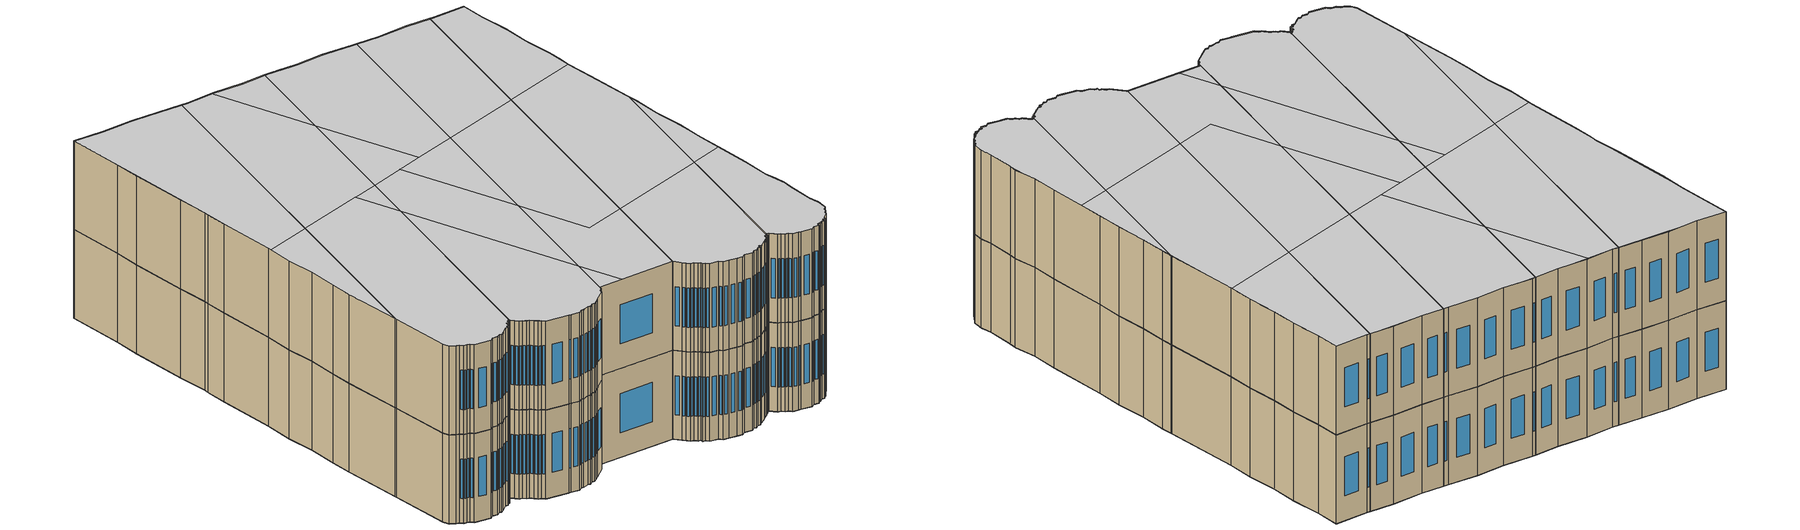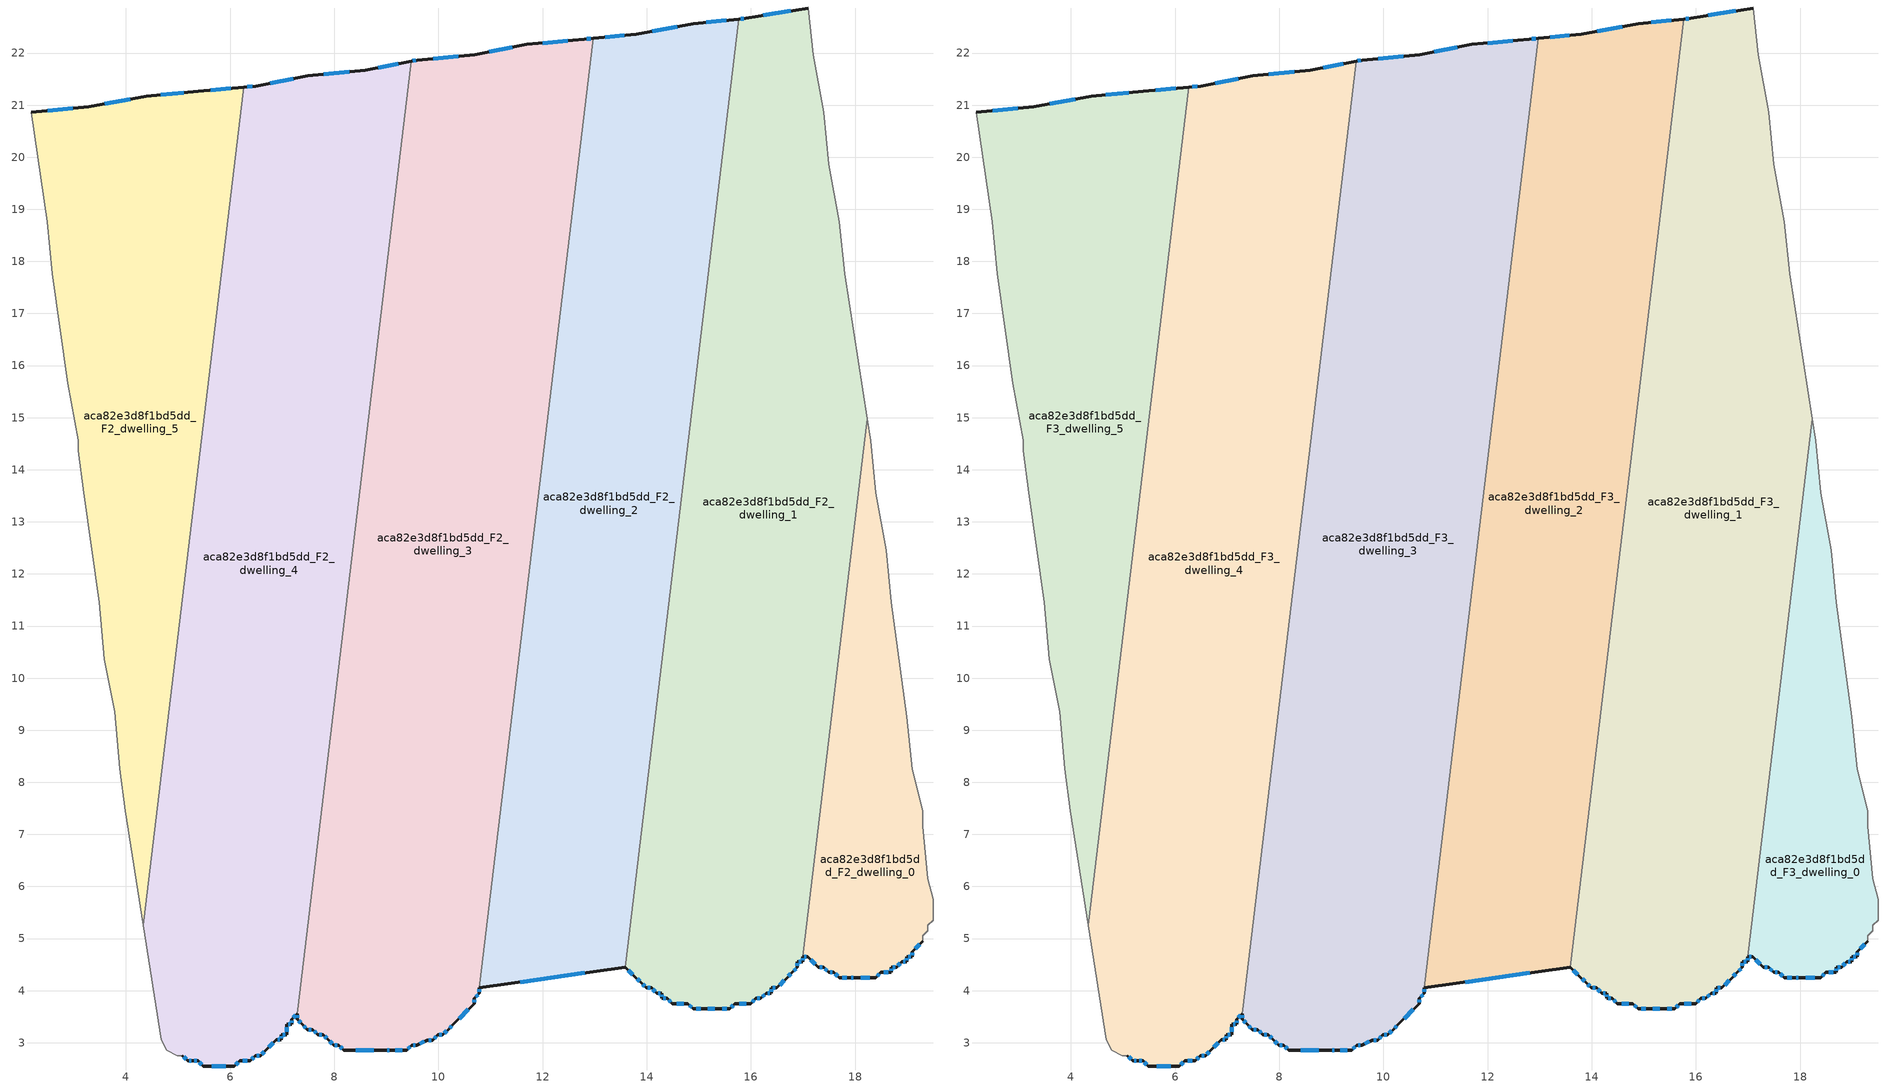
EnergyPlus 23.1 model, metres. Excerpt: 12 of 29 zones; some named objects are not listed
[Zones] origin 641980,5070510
aca82e3d8f1bd5dd_F2_dwelling_0
 floor to aca82e3d8f1bd5dd_F1_dwelling_0 (EU_floor_Construction): 19.09,4.65 19.09,4.75 19.29,4.95 19.29,5.05 19.4,5.15 19.4,5.25 19.49,5.35 19.49,5.75 19.4,6.15 19.3,7.15 19.3,7.45 19.09,8.25 18.99,9.25 18.7,11.46 18.6,12.46 18.4,13.56 18.3,14.56 18.23,14.98 16.99,4.65 17.09,4.65 17.29,4.45 17.39,4.45 17.49,4.35 17.59,4.35 17.69,4.25 17.89,4.25 17.99,4.25 18.39,4.25 18.49,4.35 18.69,4.35 18.69,4.45 18.79,4.45 18.89,4.55 18.99,4.55 18.99,4.65 z6
 wall outside (EU_wall_Construction): 19.29,4.95 19.09,4.75 19.09,4.65 18.99,4.65 18.99,4.55 18.89,4.55 18.79,4.45 18.69,4.45 18.69,4.35 18.49,4.35 18.39,4.25 17.99,4.25 17.89,4.25 17.69,4.25 17.59,4.35 17.49,4.35 17.39,4.45 17.29,4.45 17.09,4.65 16.99,4.65 z6:9
 wall adiabatic (EU_wall_Construction): 18.23,14.98 18.3,14.56 18.4,13.56 18.6,12.46 18.7,11.46 18.99,9.25 19.09,8.25 19.3,7.45 19.3,7.15 19.4,6.15 19.49,5.75 19.49,5.35 19.4,5.25 19.4,5.15 19.29,5.05 19.29,4.95 z6:9
 wall to aca82e3d8f1bd5dd_F2_dwelling_1 (EU_wall_Construction): 16.99,4.65 18.23,14.98 z6:9
 window (EU_Window_Construction): 19.24,4.89 19.15,4.81 / 19.09,4.72 19.09,4.68 / 19.07,4.65 19.02,4.65 / 18.99,4.62 18.99,4.58 / 18.97,4.55 18.92,4.55 / 18.87,4.52 18.82,4.48 / 18.77,4.45 18.72,4.45 / 18.69,4.42 18.69,4.38 / 18.64,4.35 18.55,4.35 / 18.47,4.32 18.42,4.28 / 18.28,4.25 18.11,4.25 / 17.96,4.25 17.92,4.25 / 17.84,4.25 17.75,4.25 / 17.66,4.28 17.62,4.32 / 17.56,4.35 17.52,4.35 / 17.46,4.38 17.42,4.42 / 17.36,4.45 17.32,4.45 / 17.24,4.51 17.15,4.59 / 17.06,4.65 17.02,4.65 z6.84:8.16
aca82e3d8f1bd5dd_F2_dwelling_1
 floor to aca82e3d8f1bd5dd_F1_dwelling_1 (EU_floor_Construction): 16.99,4.55 16.99,4.65 18.23,14.98 17.8,17.76 17.7,18.76 17.5,19.86 17.4,20.86 17.2,21.96 17.1,22.87 15.9,22.67 15.77,22.65 13.59,4.45 13.79,4.25 13.89,4.15 13.99,4.05 14.09,4.05 14.19,3.95 14.29,3.95 14.29,3.85 14.39,3.85 14.49,3.75 14.79,3.75 14.89,3.65 15.09,3.65 15.39,3.65 15.59,3.65 15.69,3.75 15.99,3.75 16.09,3.85 16.19,3.85 16.29,3.95 16.39,3.95 16.39,4.05 16.49,4.05 16.69,4.25 16.79,4.35 16.89,4.45 16.89,4.55 z6
 wall outside (EU_wall_Construction): 16.99,4.65 16.99,4.55 16.89,4.55 16.89,4.45 16.79,4.35 16.69,4.25 16.49,4.05 16.39,4.05 16.39,3.95 16.29,3.95 16.19,3.85 16.09,3.85 15.99,3.75 15.69,3.75 15.59,3.65 15.39,3.65 15.09,3.65 14.89,3.65 14.79,3.75 14.49,3.75 14.39,3.85 14.29,3.85 14.29,3.95 14.19,3.95 14.09,4.05 13.99,4.05 13.89,4.15 13.79,4.25 13.59,4.45 / 15.77,22.65 15.9,22.67 17.1,22.87 z6:9
 wall adiabatic (EU_wall_Construction): 17.1,22.87 17.2,21.96 17.4,20.86 17.5,19.86 17.7,18.76 17.8,17.76 18.23,14.98 z6:9
 wall to aca82e3d8f1bd5dd_F2_dwelling_2 (EU_wall_Construction): 13.59,4.45 15.77,22.65 z6:9
 window (EU_Window_Construction): 16.99,4.62 16.99,4.58 / 16.96,4.55 16.92,4.55 / 16.89,4.52 16.89,4.48 / 16.86,4.42 16.82,4.38 / 16.76,4.32 16.72,4.28 / 16.64,4.2 16.55,4.11 / 16.46,4.05 16.42,4.05 / 16.39,4.02 16.39,3.98 / 16.36,3.95 16.32,3.95 / 16.26,3.92 16.22,3.88 / 16.16,3.85 16.12,3.85 / 16.06,3.82 16.02,3.78 / 15.91,3.75 15.78,3.75 / 15.66,3.72 15.62,3.68 / 15.53,3.65 15.45,3.65 / 15.31,3.65 15.18,3.65 / 15.03,3.65 14.95,3.65 / 14.86,3.68 14.82,3.72 / 14.71,3.75 14.57,3.75 / 14.46,3.78 14.42,3.82 / 14.36,3.85 14.32,3.85 / 14.29,3.88 14.29,3.92 / 14.26,3.95 14.22,3.95 / 14.16,3.98 14.12,4.02 / 14.06,4.05 14.02,4.05 / 13.96,4.08 13.92,4.12 / 13.86,4.18 13.82,4.22 / 13.73,4.31 13.65,4.4 / 15.81,22.66 15.86,22.66 / 16.23,22.72 16.76,22.81 z6.84:8.16
aca82e3d8f1bd5dd_F2_dwelling_2
 floor to aca82e3d8f1bd5dd_F1_dwelling_2 (EU_floor_Construction): 13.59,4.45 15.77,22.65 14.9,22.57 13.8,22.36 12.97,22.28 10.79,4.05 z6
 wall outside (EU_wall_Construction): 13.59,4.45 10.79,4.05 / 12.97,22.28 13.8,22.36 14.9,22.57 15.77,22.65 z6:9
 wall to aca82e3d8f1bd5dd_F2_dwelling_3 (EU_wall_Construction): 10.79,4.05 12.97,22.28 z6:9
 window (EU_Window_Construction): 12.8,4.34 11.57,4.16 / 13.2,22.31 13.56,22.34 / 14.1,22.42 14.59,22.51 / 15.14,22.59 15.53,22.63 z6.84:8.16
aca82e3d8f1bd5dd_F2_dwelling_3
 floor to aca82e3d8f1bd5dd_F1_dwelling_3 (EU_floor_Construction): 10.79,3.95 10.79,4.05 12.97,22.28 12.8,22.26 11.69,22.17 10.69,21.97 9.59,21.87 9.48,21.84 7.29,3.55 7.29,3.45 7.39,3.35 7.48,3.25 7.59,3.25 7.69,3.15 7.79,3.15 7.89,3.05 7.99,2.95 8.09,2.95 8.19,2.85 8.99,2.85 9.09,2.85 9.39,2.85 9.49,2.95 9.59,2.95 9.79,3.05 9.89,3.05 9.99,3.15 10.09,3.15 10.19,3.25 10.29,3.35 10.69,3.75 10.69,3.85 z6
 wall outside (EU_wall_Construction): 10.79,4.05 10.79,3.95 10.69,3.85 10.69,3.75 10.29,3.35 10.19,3.25 10.09,3.15 9.99,3.15 9.89,3.05 9.79,3.05 9.59,2.95 9.49,2.95 9.39,2.85 9.09,2.85 8.99,2.85 8.19,2.85 8.09,2.95 7.99,2.95 7.89,3.05 7.79,3.15 7.69,3.15 7.59,3.25 7.48,3.25 7.39,3.35 7.29,3.45 7.29,3.55 / 9.48,21.84 9.59,21.87 10.69,21.97 11.69,22.17 12.8,22.26 12.97,22.28 z6:9
 wall to aca82e3d8f1bd5dd_F2_dwelling_4 (EU_wall_Construction): 7.29,3.55 9.48,21.84 z6:9
 window (EU_Window_Construction): 12.84,22.27 12.92,22.28 / 10.79,4.02 10.79,3.98 / 10.76,3.92 10.72,3.88 / 10.69,3.82 10.69,3.78 / 10.58,3.64 10.4,3.46 / 10.26,3.32 10.22,3.28 / 10.16,3.22 10.12,3.18 / 10.06,3.15 10.02,3.15 / 9.96,3.12 9.92,3.08 / 9.86,3.05 9.82,3.05 / 9.73,3.02 9.64,2.98 / 9.56,2.95 9.52,2.95 / 9.46,2.92 9.42,2.88 / 9.3,2.85 9.17,2.85 / 9.06,2.85 9.02,2.85 / 8.76,2.85 8.41,2.85 / 8.16,2.88 8.11,2.92 / 8.06,2.95 8.01,2.95 / 7.96,2.98 7.91,3.02 / 7.86,3.08 7.81,3.12 / 7.76,3.15 7.71,3.15 / 7.66,3.18 7.61,3.22 / 7.56,3.25 7.51,3.25 / 7.46,3.28 7.41,3.32 / 7.36,3.38 7.31,3.42 / 7.29,3.48 7.29,3.52 / 9.51,21.85 9.56,21.86 / 9.9,21.89 10.38,21.94 / 10.97,22.02 11.41,22.11 / 12,22.19 12.49,22.24 z6.84:8.16
aca82e3d8f1bd5dd_F2_dwelling_4
 floor to aca82e3d8f1bd5dd_F1_dwelling_4 (EU_floor_Construction): 7.29,3.55 9.48,21.84 8.59,21.67 7.49,21.57 6.49,21.37 6.26,21.34 4.33,5.26 4.68,3.05 4.78,2.85 4.98,2.75 5.08,2.75 5.18,2.65 5.28,2.65 5.38,2.65 5.48,2.55 6.08,2.55 6.19,2.65 6.38,2.65 6.48,2.75 6.58,2.75 6.69,2.85 6.89,3.05 6.98,3.05 6.98,3.15 7.09,3.15 7.09,3.35 7.19,3.35 7.19,3.45 z6
 wall outside (EU_wall_Construction): 7.29,3.55 7.19,3.45 7.19,3.35 7.09,3.35 7.09,3.15 6.98,3.15 6.98,3.05 6.89,3.05 6.69,2.85 6.58,2.75 6.48,2.75 6.38,2.65 6.19,2.65 6.08,2.55 5.48,2.55 5.38,2.65 5.28,2.65 5.18,2.65 5.08,2.75 / 6.26,21.34 6.49,21.37 7.49,21.57 8.59,21.67 9.48,21.84 z6:9
 wall adiabatic (EU_wall_Construction): 5.08,2.75 4.98,2.75 4.78,2.85 4.68,3.05 4.33,5.26 z6:9
 wall to aca82e3d8f1bd5dd_F2_dwelling_5 (EU_wall_Construction): 4.33,5.26 6.26,21.34 z6:9
 window (EU_Window_Construction): 8.84,21.72 9.23,21.79 / 7.26,3.52 7.21,3.48 / 7.19,3.42 7.19,3.38 / 7.16,3.35 7.11,3.35 / 7.09,3.3 7.09,3.21 / 7.06,3.15 7.01,3.15 / 6.98,3.12 6.98,3.08 / 6.96,3.05 6.91,3.05 / 6.83,3 6.74,2.91 / 6.66,2.83 6.61,2.78 / 6.56,2.75 6.51,2.75 / 6.46,2.73 6.41,2.68 / 6.33,2.65 6.24,2.65 / 6.16,2.62 6.11,2.58 / 5.92,2.55 5.65,2.55 / 5.46,2.58 5.41,2.62 / 5.36,2.65 5.31,2.65 / 5.26,2.65 5.21,2.65 / 5.16,2.68 5.11,2.73 / 6.33,21.35 6.43,21.36 / 6.77,21.42 7.21,21.51 / 7.8,21.59 8.28,21.64 z6.84:8.16
aca82e3d8f1bd5dd_F2_dwelling_5
 floor to aca82e3d8f1bd5dd_F1_dwelling_5 (EU_floor_Construction): 4.33,5.26 6.26,21.34 5.39,21.27 4.39,21.17 3.29,20.97 2.19,20.87 2.49,18.77 2.59,17.76 2.89,15.66 3.09,14.56 3.09,14.36 3.19,13.56 3.48,11.46 3.58,10.36 3.79,9.36 3.89,8.26 3.98,7.46 z6
 wall outside (EU_wall_Construction): 2.19,20.87 3.29,20.97 4.39,21.17 5.39,21.27 6.26,21.34 z6:9
 wall adiabatic (EU_wall_Construction): 4.33,5.26 3.98,7.46 3.89,8.26 3.79,9.36 3.58,10.36 3.48,11.46 3.19,13.56 3.09,14.36 3.09,14.56 2.89,15.66 2.59,17.76 2.49,18.77 2.19,20.87 z6:9
 window (EU_Window_Construction): 2.5,20.9 2.98,20.94 / 3.6,21.02 4.08,21.11 / 4.67,21.19 5.11,21.24 / 5.63,21.29 6.02,21.32 z6.84:8.16
aca82e3d8f1bd5dd_F3_dwelling_0
 floor to aca82e3d8f1bd5dd_F2_dwelling_0 (EU_floor_Construction): 19.09,4.65 19.09,4.75 19.29,4.95 19.29,5.05 19.4,5.15 19.4,5.25 19.49,5.35 19.49,5.75 19.4,6.15 19.3,7.15 19.3,7.45 19.09,8.25 18.99,9.25 18.7,11.46 18.6,12.46 18.4,13.56 18.3,14.56 18.23,14.98 16.99,4.65 17.09,4.65 17.29,4.45 17.39,4.45 17.49,4.35 17.59,4.35 17.69,4.25 17.89,4.25 17.99,4.25 18.39,4.25 18.49,4.35 18.69,4.35 18.69,4.45 18.79,4.45 18.89,4.55 18.99,4.55 18.99,4.65 z9
 wall outside (EU_wall_Construction): 19.29,4.95 19.09,4.75 19.09,4.65 18.99,4.65 18.99,4.55 18.89,4.55 18.79,4.45 18.69,4.45 18.69,4.35 18.49,4.35 18.39,4.25 17.99,4.25 17.89,4.25 17.69,4.25 17.59,4.35 17.49,4.35 17.39,4.45 17.29,4.45 17.09,4.65 16.99,4.65 z9:12
 wall adiabatic (EU_wall_Construction): 18.23,14.98 18.3,14.56 18.4,13.56 18.6,12.46 18.7,11.46 18.99,9.25 19.09,8.25 19.3,7.45 19.3,7.15 19.4,6.15 19.49,5.75 19.49,5.35 19.4,5.25 19.4,5.15 19.29,5.05 19.29,4.95 z9:12
 wall to aca82e3d8f1bd5dd_F3_dwelling_1 (EU_wall_Construction): 16.99,4.65 18.23,14.98 z9:12
 window (EU_Window_Construction): 19.24,4.89 19.15,4.81 / 19.09,4.72 19.09,4.68 / 19.07,4.65 19.02,4.65 / 18.99,4.62 18.99,4.58 / 18.97,4.55 18.92,4.55 / 18.87,4.52 18.82,4.48 / 18.77,4.45 18.72,4.45 / 18.69,4.42 18.69,4.38 / 18.64,4.35 18.55,4.35 / 18.47,4.32 18.42,4.28 / 18.28,4.25 18.11,4.25 / 17.96,4.25 17.92,4.25 / 17.84,4.25 17.75,4.25 / 17.66,4.28 17.62,4.32 / 17.56,4.35 17.52,4.35 / 17.46,4.38 17.42,4.42 / 17.36,4.45 17.32,4.45 / 17.24,4.51 17.15,4.59 / 17.06,4.65 17.02,4.65 z9.84:11.16
 ceiling to aca82e3d8f1bd5dd_F4_dwelling_3 (EU_floor_Construction): 18.82,10.57 18.99,9.25 19.09,8.25 19.21,7.8 19.3,7.18 19.3,7.15 19.4,6.15 19.49,5.75 19.49,5.35 19.4,5.25 19.4,5.18 19.36,5.12 19.29,5.05 19.29,5 19.23,4.89 19.09,4.75 19.09,4.65 18.99,4.65 18.99,4.6 18.69,4.45 18.69,4.35 18.49,4.35 18.39,4.25 17.99,4.25 17.89,4.25 17.69,4.25 17.59,4.35 17.52,4.35 17.46,4.38 17.39,4.45 17.34,4.45 17.23,4.52 17.09,4.65 16.99,4.65 17.64,10.03 z12
 ceiling to aca82e3d8f1bd5dd_F4_dwelling_2 (EU_floor_Construction): 18.22,14.87 18.38,13.69 18.4,13.56 18.42,13.43 18.71,11.37 18.82,10.57 17.64,10.03 z12
 roof outside (EU_roof_Construction): 19.21,7.8 19.3,7.45 19.3,7.18 z12; 18.23,14.98 18.3,14.56 18.4,13.56 18.38,13.69 18.22,14.87 17.64,10.03 z12; 18.4,13.56 18.6,12.46 18.7,11.46 18.71,11.37 18.42,13.43 z12
aca82e3d8f1bd5dd_F3_dwelling_1
 floor to aca82e3d8f1bd5dd_F2_dwelling_1 (EU_floor_Construction): 16.99,4.55 16.99,4.65 18.23,14.98 17.8,17.76 17.7,18.76 17.5,19.86 17.4,20.86 17.2,21.96 17.1,22.87 15.9,22.67 15.77,22.65 13.59,4.45 13.79,4.25 13.89,4.15 13.99,4.05 14.09,4.05 14.19,3.95 14.29,3.95 14.29,3.85 14.39,3.85 14.49,3.75 14.79,3.75 14.89,3.65 15.09,3.65 15.39,3.65 15.59,3.65 15.69,3.75 15.99,3.75 16.09,3.85 16.19,3.85 16.29,3.95 16.39,3.95 16.39,4.05 16.49,4.05 16.69,4.25 16.79,4.35 16.89,4.45 16.89,4.55 z9
 wall outside (EU_wall_Construction): 16.99,4.65 16.99,4.55 16.89,4.55 16.89,4.45 16.79,4.35 16.69,4.25 16.49,4.05 16.39,4.05 16.39,3.95 16.29,3.95 16.19,3.85 16.09,3.85 15.99,3.75 15.69,3.75 15.59,3.65 15.39,3.65 15.09,3.65 14.89,3.65 14.79,3.75 14.49,3.75 14.39,3.85 14.29,3.85 14.29,3.95 14.19,3.95 14.09,4.05 13.99,4.05 13.89,4.15 13.79,4.25 13.59,4.45 / 15.77,22.65 15.9,22.67 17.1,22.87 z9:12
 wall adiabatic (EU_wall_Construction): 17.1,22.87 17.2,21.96 17.4,20.86 17.5,19.86 17.7,18.76 17.8,17.76 18.23,14.98 z9:12
 wall to aca82e3d8f1bd5dd_F3_dwelling_2 (EU_wall_Construction): 13.59,4.45 15.77,22.65 z9:12
 window (EU_Window_Construction): 16.99,4.62 16.99,4.58 / 16.96,4.55 16.92,4.55 / 16.89,4.52 16.89,4.48 / 16.86,4.42 16.82,4.38 / 16.76,4.32 16.72,4.28 / 16.64,4.2 16.55,4.11 / 16.46,4.05 16.42,4.05 / 16.39,4.02 16.39,3.98 / 16.36,3.95 16.32,3.95 / 16.26,3.92 16.22,3.88 / 16.16,3.85 16.12,3.85 / 16.06,3.82 16.02,3.78 / 15.91,3.75 15.78,3.75 / 15.66,3.72 15.62,3.68 / 15.53,3.65 15.45,3.65 / 15.31,3.65 15.18,3.65 / 15.03,3.65 14.95,3.65 / 14.86,3.68 14.82,3.72 / 14.71,3.75 14.57,3.75 / 14.46,3.78 14.42,3.82 / 14.36,3.85 14.32,3.85 / 14.29,3.88 14.29,3.92 / 14.26,3.95 14.22,3.95 / 14.16,3.98 14.12,4.02 / 14.06,4.05 14.02,4.05 / 13.96,4.08 13.92,4.12 / 13.86,4.18 13.82,4.22 / 13.73,4.31 13.65,4.4 / 15.81,22.66 15.86,22.66 / 16.23,22.72 16.76,22.81 z9.84:11.16
 ceiling to aca82e3d8f1bd5dd_F4_dwelling_2 (EU_floor_Construction): 17.8,17.76 17.95,16.76 18.22,14.87 17.64,10.03 14.06,8.41 15.04,16.56 17.79,17.8 z12
 ceiling to aca82e3d8f1bd5dd_F4_dwelling_3 (EU_floor_Construction): 17.64,10.03 16.99,4.65 16.99,4.55 16.89,4.55 16.89,4.45 16.76,4.32 16.69,4.25 16.49,4.05 16.39,4.05 16.39,3.95 16.29,3.95 16.19,3.85 16.09,3.85 15.99,3.75 15.69,3.75 15.59,3.65 15.39,3.65 15.09,3.65 14.89,3.65 14.79,3.75 14.49,3.75 14.39,3.85 14.29,3.85 14.29,3.95 14.14,4 14.09,4.05 13.99,4.05 13.89,4.15 13.79,4.25 13.59,4.45 14.06,8.41 z12
 ceiling to aca82e3d8f1bd5dd_F4_dwelling_0 (EU_floor_Construction): 17.1,22.87 17.2,21.96 17.31,21.33 17.45,20.37 17.5,19.86 17.59,19.36 17.76,18.15 17.79,17.8 15.04,16.56 15.77,22.65 15.9,22.67 z12
 roof outside (EU_roof_Construction): 17.95,16.76 18.23,14.98 18.22,14.87 z12; 17.59,19.36 17.7,18.76 17.76,18.15 z12
aca82e3d8f1bd5dd_F3_dwelling_2
 floor to aca82e3d8f1bd5dd_F2_dwelling_2 (EU_floor_Construction): 13.59,4.45 15.77,22.65 14.9,22.57 13.8,22.36 12.97,22.28 10.79,4.05 z9
 wall outside (EU_wall_Construction): 13.59,4.45 10.79,4.05 / 12.97,22.28 13.8,22.36 14.9,22.57 15.77,22.65 z9:12
 wall to aca82e3d8f1bd5dd_F3_dwelling_3 (EU_wall_Construction): 10.79,4.05 12.97,22.28 z9:12
 window (EU_Window_Construction): 12.8,4.34 11.57,4.16 / 13.2,22.31 13.56,22.34 / 14.1,22.42 14.59,22.51 / 15.14,22.59 15.53,22.63 z9.84:11.16
 ceiling to aca82e3d8f1bd5dd_F4_dwelling_4 (EU_floor_Construction): 10.97,5.61 11.63,4.17 10.79,4.05 z12
 ceiling to aca82e3d8f1bd5dd_F4_dwelling_0 (EU_floor_Construction): 15.77,22.65 15.04,16.56 12.13,15.24 12.97,22.28 13.8,22.36 15.55,22.63 z12
 ceiling to aca82e3d8f1bd5dd_F4_dwelling_2 (EU_floor_Construction): 15.04,16.56 14.06,8.41 12.59,7.75 11.52,10.13 12.13,15.24 z12
 ceiling to aca82e3d8f1bd5dd_F4_dwelling_3 (EU_floor_Construction): 14.06,8.41 13.59,4.45 11.63,4.17 10.97,5.61 11.52,10.13 12.59,7.75 z12
 roof outside (EU_roof_Construction): 15.55,22.63 13.8,22.36 14.9,22.57 z12
aca82e3d8f1bd5dd_F3_dwelling_3
 floor to aca82e3d8f1bd5dd_F2_dwelling_3 (EU_floor_Construction): 10.79,3.95 10.79,4.05 12.97,22.28 12.8,22.26 11.69,22.17 10.69,21.97 9.59,21.87 9.48,21.84 7.29,3.55 7.29,3.45 7.39,3.35 7.48,3.25 7.59,3.25 7.69,3.15 7.79,3.15 7.89,3.05 7.99,2.95 8.09,2.95 8.19,2.85 8.99,2.85 9.09,2.85 9.39,2.85 9.49,2.95 9.59,2.95 9.79,3.05 9.89,3.05 9.99,3.15 10.09,3.15 10.19,3.25 10.29,3.35 10.69,3.75 10.69,3.85 z9
 wall outside (EU_wall_Construction): 10.79,4.05 10.79,3.95 10.69,3.85 10.69,3.75 10.29,3.35 10.19,3.25 10.09,3.15 9.99,3.15 9.89,3.05 9.79,3.05 9.59,2.95 9.49,2.95 9.39,2.85 9.09,2.85 8.99,2.85 8.19,2.85 8.09,2.95 7.99,2.95 7.89,3.05 7.79,3.15 7.69,3.15 7.59,3.25 7.48,3.25 7.39,3.35 7.29,3.45 7.29,3.55 / 9.48,21.84 9.59,21.87 10.69,21.97 11.69,22.17 12.8,22.26 12.97,22.28 z9:12
 wall to aca82e3d8f1bd5dd_F3_dwelling_4 (EU_wall_Construction): 7.29,3.55 9.48,21.84 z9:12
 window (EU_Window_Construction): 12.84,22.27 12.92,22.28 / 10.79,4.02 10.79,3.98 / 10.76,3.92 10.72,3.88 / 10.69,3.82 10.69,3.78 / 10.58,3.64 10.4,3.46 / 10.26,3.32 10.22,3.28 / 10.16,3.22 10.12,3.18 / 10.06,3.15 10.02,3.15 / 9.96,3.12 9.92,3.08 / 9.86,3.05 9.82,3.05 / 9.73,3.02 9.64,2.98 / 9.56,2.95 9.52,2.95 / 9.46,2.92 9.42,2.88 / 9.3,2.85 9.17,2.85 / 9.06,2.85 9.02,2.85 / 8.76,2.85 8.41,2.85 / 8.16,2.88 8.11,2.92 / 8.06,2.95 8.01,2.95 / 7.96,2.98 7.91,3.02 / 7.86,3.08 7.81,3.12 / 7.76,3.15 7.71,3.15 / 7.66,3.18 7.61,3.22 / 7.56,3.25 7.51,3.25 / 7.46,3.28 7.41,3.32 / 7.36,3.38 7.31,3.42 / 7.29,3.48 7.29,3.52 / 9.51,21.85 9.56,21.86 / 9.9,21.89 10.38,21.94 / 10.97,22.02 11.41,22.11 / 12,22.19 12.49,22.24 z9.84:11.16
 ceiling to aca82e3d8f1bd5dd_F4_dwelling_0 (EU_floor_Construction): 12.97,22.28 12.13,15.24 10.6,14.55 9.02,18.04 9.47,21.82 9.97,21.9 10.69,21.97 11.69,22.17 12.8,22.26 z12
 ceiling to aca82e3d8f1bd5dd_F4_dwelling_1 (EU_floor_Construction): 9.02,18.04 10.6,14.55 8.49,13.59 z12
 ceiling to aca82e3d8f1bd5dd_F4_dwelling_4 (EU_floor_Construction): 8.25,11.62 10.97,5.61 10.79,4.05 10.74,3.9 10.69,3.85 10.69,3.75 10.29,3.35 10.24,3.3 10.09,3.15 9.99,3.15 9.94,3.1 9.49,2.95 9.39,2.85 9.09,2.85 8.99,2.85 8.19,2.85 8.09,2.95 8.05,2.95 7.79,3.15 7.64,3.2 7.59,3.25 7.48,3.25 7.29,3.45 7.29,3.55 z12
 ceiling to aca82e3d8f1bd5dd_F4_dwelling_2 (EU_floor_Construction): 12.13,15.24 11.52,10.13 9.7,14.14 z12
 ceiling to aca82e3d8f1bd5dd_F4_dwelling_3 (EU_floor_Construction): 9.7,14.14 11.52,10.13 10.97,5.61 8.25,11.62 8.49,13.59 z12
aca82e3d8f1bd5dd_F3_dwelling_4
 floor to aca82e3d8f1bd5dd_F2_dwelling_4 (EU_floor_Construction): 7.29,3.55 9.48,21.84 8.59,21.67 7.49,21.57 6.49,21.37 6.26,21.34 4.33,5.26 4.68,3.05 4.78,2.85 4.98,2.75 5.08,2.75 5.18,2.65 5.28,2.65 5.38,2.65 5.48,2.55 6.08,2.55 6.19,2.65 6.38,2.65 6.48,2.75 6.58,2.75 6.69,2.85 6.89,3.05 6.98,3.05 6.98,3.15 7.09,3.15 7.09,3.35 7.19,3.35 7.19,3.45 z9
 wall outside (EU_wall_Construction): 7.29,3.55 7.19,3.45 7.19,3.35 7.09,3.35 7.09,3.15 6.98,3.15 6.98,3.05 6.89,3.05 6.69,2.85 6.58,2.75 6.48,2.75 6.38,2.65 6.19,2.65 6.08,2.55 5.48,2.55 5.38,2.65 5.28,2.65 5.18,2.65 5.08,2.75 / 6.26,21.34 6.49,21.37 7.49,21.57 8.59,21.67 9.48,21.84 z9:12
 wall adiabatic (EU_wall_Construction): 5.08,2.75 4.98,2.75 4.78,2.85 4.68,3.05 4.33,5.26 z9:12
 wall to aca82e3d8f1bd5dd_F3_dwelling_5 (EU_wall_Construction): 4.33,5.26 6.26,21.34 z9:12
 window (EU_Window_Construction): 8.84,21.72 9.23,21.79 / 7.26,3.52 7.21,3.48 / 7.19,3.42 7.19,3.38 / 7.16,3.35 7.11,3.35 / 7.09,3.3 7.09,3.21 / 7.06,3.15 7.01,3.15 / 6.98,3.12 6.98,3.08 / 6.96,3.05 6.91,3.05 / 6.83,3 6.74,2.91 / 6.66,2.83 6.61,2.78 / 6.56,2.75 6.51,2.75 / 6.46,2.73 6.41,2.68 / 6.33,2.65 6.24,2.65 / 6.16,2.62 6.11,2.58 / 5.92,2.55 5.65,2.55 / 5.46,2.58 5.41,2.62 / 5.36,2.65 5.31,2.65 / 5.26,2.65 5.21,2.65 / 5.16,2.68 5.11,2.73 / 6.33,21.35 6.43,21.36 / 6.77,21.42 7.21,21.51 / 7.8,21.59 8.28,21.64 z9.84:11.16
 ceiling to aca82e3d8f1bd5dd_F4_dwelling_4 (EU_floor_Construction): 7.55,13.16 8.25,11.62 7.29,3.55 7.19,3.45 7.19,3.35 7.09,3.35 7.09,3.15 6.98,3.15 6.98,3.05 6.89,3.05 6.58,2.75 6.48,2.75 6.45,2.72 6.19,2.65 6.08,2.55 5.48,2.55 5.38,2.65 5.28,2.65 5.18,2.65 5.08,2.75 4.98,2.75 4.78,2.85 4.68,3.05 4.33,5.26 5.15,12.08 z12
 ceiling to aca82e3d8f1bd5dd_F4_dwelling_0 (EU_floor_Construction): 9.47,21.82 9.02,18.04 7.45,21.51 8.23,21.63 8.59,21.67 9.08,21.76 z12
 ceiling to aca82e3d8f1bd5dd_F4_dwelling_1 (EU_floor_Construction): 7.45,21.51 9.02,18.04 8.49,13.59 5.15,12.08 6.26,21.34 6.49,21.37 z12
 ceiling to aca82e3d8f1bd5dd_F4_dwelling_3 (EU_floor_Construction): 8.49,13.59 8.25,11.62 7.55,13.16 z12
 roof outside (EU_roof_Construction): 8.59,21.67 8.23,21.63 6.49,21.37 7.49,21.57 z12
aca82e3d8f1bd5dd_F3_dwelling_5
 floor to aca82e3d8f1bd5dd_F2_dwelling_5 (EU_floor_Construction): 4.33,5.26 6.26,21.34 5.39,21.27 4.39,21.17 3.29,20.97 2.19,20.87 2.49,18.77 2.59,17.76 2.89,15.66 3.09,14.56 3.09,14.36 3.19,13.56 3.48,11.46 3.58,10.36 3.79,9.36 3.89,8.26 3.98,7.46 z9
 wall outside (EU_wall_Construction): 2.19,20.87 3.29,20.97 4.39,21.17 5.39,21.27 6.26,21.34 z9:12
 wall adiabatic (EU_wall_Construction): 4.33,5.26 3.98,7.46 3.89,8.26 3.79,9.36 3.58,10.36 3.48,11.46 3.19,13.56 3.09,14.36 3.09,14.56 2.89,15.66 2.59,17.76 2.49,18.77 2.19,20.87 z9:12
 window (EU_Window_Construction): 2.5,20.9 2.98,20.94 / 3.6,21.02 4.08,21.11 / 4.67,21.19 5.11,21.24 / 5.63,21.29 6.02,21.32 z9.84:11.16
 ceiling to aca82e3d8f1bd5dd_F4_dwelling_1 (EU_floor_Construction): 6.26,21.34 5.15,12.08 3.5,11.33 3.48,11.46 3.3,12.78 3.09,14.56 2.19,20.87 3.29,20.97 3.72,21.05 z12
 ceiling to aca82e3d8f1bd5dd_F4_dwelling_4 (EU_floor_Construction): 5.15,12.08 4.33,5.26 3.98,7.46 3.79,9.36 3.58,10.36 3.5,11.33 z12
 roof outside (EU_roof_Construction): 6.26,21.34 3.72,21.05 4.39,21.17 5.39,21.27 z12; 3.09,14.56 3.3,12.78 3.48,11.46 3.19,13.56 3.09,14.36 z12; 2.19,20.87 3.09,14.56 2.89,15.66 2.59,17.76 2.49,18.77 z12; 3.79,9.36 3.98,7.46 3.89,8.26 z12
[Building]
EU S2 Campaign: North Axis=0; Terrain=City; Solar Distribution=FullExterior
[Site:Location]
Lyon-Bron: Latitude=45.75; Longitude=5; Time Zone=1; Elevation=198
[SizingPeriod:WeatherFileDays]
AnnualSizingPeriod: Begin Month=1; Begin Day of Month=1; End Month=12; End Day of Month=31; Day of Week for Start Day=Monday; Use Weather File Daylight Saving Period=No; Use Weather File Rain and Snow Indicators=No
[MATERIAL]
EU_InternalMass_Material: Roughness=MediumRough; Thickness=0.1; Conductivity=1; Density=1800; Specific Heat=900; Thermal Absorptance=0.9; Solar Absorptance=0.7; Visible Absorptance=0.7
[MATERIAL:NOMASS] Roughness=MediumRough; Thermal Absorptance=0.9; Solar Absorptance=0.7; Visible Absorptance=0.7
Name | Thermal Resistance
EU_wall_NoMass | 0.776494
EU_roof_NoMass | 0.486893
EU_floor_NoMass | 0.421597
[WINDOWMATERIAL:SIMPLEGLAZINGSYSTEM]
EU_Window_SimpleGlazing: UFactor=4.24961; Solar Heat Gain Coefficient=0.83; Visible Transmittance=0.83
[CONSTRUCTION]
EU_wall_Construction: EU_wall_NoMass
EU_roof_Construction: EU_roof_NoMass
EU_floor_Construction: EU_floor_NoMass
EU_InternalMass_Construction: EU_InternalMass_Material
EU_Window_Construction: EU_Window_SimpleGlazing
[ZONE] Type=1; Multiplier=1; Ceiling Height=autocalculate; Floor Area=autocalculate; Part of Total Floor Area=Yes
Name | Volume
aca82e3d8f1bd5dd_F2_dwelling_0; aca82e3d8f1bd5dd_F3_dwelling_0 | 41.6594
aca82e3d8f1bd5dd_F2_dwelling_1; aca82e3d8f1bd5dd_F3_dwelling_1 | 166.801
aca82e3d8f1bd5dd_F2_dwelling_2; aca82e3d8f1bd5dd_F3_dwelling_2 | 150.498
aca82e3d8f1bd5dd_F2_dwelling_3; aca82e3d8f1bd5dd_F3_dwelling_3 | 196.082
aca82e3d8f1bd5dd_F2_dwelling_4; aca82e3d8f1bd5dd_F3_dwelling_4 | 175.627
aca82e3d8f1bd5dd_F2_dwelling_5; aca82e3d8f1bd5dd_F3_dwelling_5 | 97.5447
[INTERNALMASS] Construction=EU_InternalMass_Construction
Name | Zone or ZoneList | Surface Area
aca82e3d8f1bd5dd_F2_dwelling_0_EU_InternalMass | aca82e3d8f1bd5dd_F2_dwelling_0 | 13.8852
aca82e3d8f1bd5dd_F2_dwelling_1_EU_InternalMass | aca82e3d8f1bd5dd_F2_dwelling_1 | 55.6002
aca82e3d8f1bd5dd_F2_dwelling_2_EU_InternalMass | aca82e3d8f1bd5dd_F2_dwelling_2 | 50.1658
aca82e3d8f1bd5dd_F2_dwelling_3_EU_InternalMass | aca82e3d8f1bd5dd_F2_dwelling_3 | 65.3603
aca82e3d8f1bd5dd_F2_dwelling_4_EU_InternalMass | aca82e3d8f1bd5dd_F2_dwelling_4 | 58.5417
aca82e3d8f1bd5dd_F2_dwelling_5_EU_InternalMass | aca82e3d8f1bd5dd_F2_dwelling_5 | 32.5152
aca82e3d8f1bd5dd_F3_dwelling_0_EU_InternalMass | aca82e3d8f1bd5dd_F3_dwelling_0 | 13.8852
aca82e3d8f1bd5dd_F3_dwelling_1_EU_InternalMass | aca82e3d8f1bd5dd_F3_dwelling_1 | 55.6002
aca82e3d8f1bd5dd_F3_dwelling_2_EU_InternalMass | aca82e3d8f1bd5dd_F3_dwelling_2 | 50.1658
aca82e3d8f1bd5dd_F3_dwelling_3_EU_InternalMass | aca82e3d8f1bd5dd_F3_dwelling_3 | 65.3603
aca82e3d8f1bd5dd_F3_dwelling_4_EU_InternalMass | aca82e3d8f1bd5dd_F3_dwelling_4 | 58.5417
aca82e3d8f1bd5dd_F3_dwelling_5_EU_InternalMass | aca82e3d8f1bd5dd_F3_dwelling_5 | 32.5152
[OTHEREQUIPMENT] Fuel Type=Electricity; Design Level Calculation Method=Watts/Area; Power per Zone Floor Area=1; Fraction Latent=0; Fraction Radiant=0; Fraction Lost=0; Carbon Dioxide Generation Rate=0; EndUse Subcategory=EU_Step8_InternalGains
Name | Zone or ZoneList or Space or SpaceList | Schedule
EU_Step8_InternalGain_aca82e3d8f1bd5dd_F2_dwelling_0_f000 | aca82e3d8f1bd5dd_F2_dwelling_0 | EU_Step8_GainSchedule_aca82e3d8f1bd5dd_F2_dwelling_0_f000
EU_Step8_InternalGain_aca82e3d8f1bd5dd_F2_dwelling_1_f000 | aca82e3d8f1bd5dd_F2_dwelling_1 | EU_Step8_GainSchedule_aca82e3d8f1bd5dd_F2_dwelling_1_f000
EU_Step8_InternalGain_aca82e3d8f1bd5dd_F2_dwelling_2_f000 | aca82e3d8f1bd5dd_F2_dwelling_2 | EU_Step8_GainSchedule_aca82e3d8f1bd5dd_F2_dwelling_2_f000
EU_Step8_InternalGain_aca82e3d8f1bd5dd_F2_dwelling_3_f000 | aca82e3d8f1bd5dd_F2_dwelling_3 | EU_Step8_GainSchedule_aca82e3d8f1bd5dd_F2_dwelling_3_f000
EU_Step8_InternalGain_aca82e3d8f1bd5dd_F2_dwelling_4_f000 | aca82e3d8f1bd5dd_F2_dwelling_4 | EU_Step8_GainSchedule_aca82e3d8f1bd5dd_F2_dwelling_4_f000
EU_Step8_InternalGain_aca82e3d8f1bd5dd_F2_dwelling_5_f000 | aca82e3d8f1bd5dd_F2_dwelling_5 | EU_Step8_GainSchedule_aca82e3d8f1bd5dd_F2_dwelling_5_f000
EU_Step8_InternalGain_aca82e3d8f1bd5dd_F3_dwelling_0_f000 | aca82e3d8f1bd5dd_F3_dwelling_0 | EU_Step8_GainSchedule_aca82e3d8f1bd5dd_F3_dwelling_0_f000
EU_Step8_InternalGain_aca82e3d8f1bd5dd_F3_dwelling_1_f000 | aca82e3d8f1bd5dd_F3_dwelling_1 | EU_Step8_GainSchedule_aca82e3d8f1bd5dd_F3_dwelling_1_f000
EU_Step8_InternalGain_aca82e3d8f1bd5dd_F3_dwelling_2_f000 | aca82e3d8f1bd5dd_F3_dwelling_2 | EU_Step8_GainSchedule_aca82e3d8f1bd5dd_F3_dwelling_2_f000
EU_Step8_InternalGain_aca82e3d8f1bd5dd_F3_dwelling_3_f000 | aca82e3d8f1bd5dd_F3_dwelling_3 | EU_Step8_GainSchedule_aca82e3d8f1bd5dd_F3_dwelling_3_f000
EU_Step8_InternalGain_aca82e3d8f1bd5dd_F3_dwelling_4_f000 | aca82e3d8f1bd5dd_F3_dwelling_4 | EU_Step8_GainSchedule_aca82e3d8f1bd5dd_F3_dwelling_4_f000
EU_Step8_InternalGain_aca82e3d8f1bd5dd_F3_dwelling_5_f000 | aca82e3d8f1bd5dd_F3_dwelling_5 | EU_Step8_GainSchedule_aca82e3d8f1bd5dd_F3_dwelling_5_f000
[ZONEVENTILATION:DESIGNFLOWRATE] Schedule=EU_AlwaysOn; Design Flow Rate Calculation Method=AirChanges/Hour; Air Changes per Hour=0.693814; Ventilation Type=Natural; Fan Pressure Rise=0; Fan Total Efficiency=1; Constant Term Coefficient=1; Temperature Term Coefficient=0; Velocity Term Coefficient=0; Velocity Squared Term Coefficient=0; Minimum Indoor Temperature=-100; Maximum Indoor Temperature=100; Delta Temperature=-100; Minimum Outdoor Temperature=-100; Maximum Outdoor Temperature=100; Maximum Wind Speed=40
Name | Zone or ZoneList or Space or SpaceList
EU_ConstantAir_aca82e3d8f1bd5dd_F2_dwelling_0 | aca82e3d8f1bd5dd_F2_dwelling_0
EU_ConstantAir_aca82e3d8f1bd5dd_F2_dwelling_1 | aca82e3d8f1bd5dd_F2_dwelling_1
EU_ConstantAir_aca82e3d8f1bd5dd_F2_dwelling_2 | aca82e3d8f1bd5dd_F2_dwelling_2
EU_ConstantAir_aca82e3d8f1bd5dd_F2_dwelling_3 | aca82e3d8f1bd5dd_F2_dwelling_3
EU_ConstantAir_aca82e3d8f1bd5dd_F2_dwelling_4 | aca82e3d8f1bd5dd_F2_dwelling_4
EU_ConstantAir_aca82e3d8f1bd5dd_F2_dwelling_5 | aca82e3d8f1bd5dd_F2_dwelling_5
EU_ConstantAir_aca82e3d8f1bd5dd_F3_dwelling_0 | aca82e3d8f1bd5dd_F3_dwelling_0
EU_ConstantAir_aca82e3d8f1bd5dd_F3_dwelling_1 | aca82e3d8f1bd5dd_F3_dwelling_1
EU_ConstantAir_aca82e3d8f1bd5dd_F3_dwelling_2 | aca82e3d8f1bd5dd_F3_dwelling_2
EU_ConstantAir_aca82e3d8f1bd5dd_F3_dwelling_3 | aca82e3d8f1bd5dd_F3_dwelling_3
EU_ConstantAir_aca82e3d8f1bd5dd_F3_dwelling_4 | aca82e3d8f1bd5dd_F3_dwelling_4
EU_ConstantAir_aca82e3d8f1bd5dd_F3_dwelling_5 | aca82e3d8f1bd5dd_F3_dwelling_5
[HVACTEMPLATE:ZONE:IDEALLOADSAIRSYSTEM] System Availability Schedule=EU_AlwaysOn; Maximum Heating Supply Air Temperature=50; Minimum Cooling Supply Air Temperature=13; Maximum Heating Supply Air Humidity Ratio=0.0156; Minimum Cooling Supply Air Humidity Ratio=0.0077; Heating Limit=NoLimit; Cooling Limit=NoLimit; Heating Availability Schedule=EU_AlwaysOn; Cooling Availability Schedule=EU_CoolingOff; Dehumidification Control Type=ConstantSensibleHeatRatio; Cooling Sensible Heat Ratio=0.7; Dehumidification Setpoint=60; Humidification Control Type=None; Humidification Setpoint=30; Outdoor Air Method=None; Outdoor Air Flow Rate per Person=0.00944; Outdoor Air Flow Rate per Zone Floor Area=0; Outdoor Air Flow Rate per Zone=0; Demand Controlled Ventilation Type=None; Outdoor Air Economizer Type=NoEconomizer; Heat Recovery Type=None; Sensible Heat Recovery Effectiveness=0.7; Latent Heat Recovery Effectiveness=0.65
Name | Template Thermostat
aca82e3d8f1bd5dd_F2_dwelling_0 | EU_HeatOnly_aca82e3d8f1bd5dd_F2_dwelling_0
aca82e3d8f1bd5dd_F2_dwelling_1 | EU_HeatOnly_aca82e3d8f1bd5dd_F2_dwelling_1
aca82e3d8f1bd5dd_F2_dwelling_2 | EU_HeatOnly_aca82e3d8f1bd5dd_F2_dwelling_2
aca82e3d8f1bd5dd_F2_dwelling_3 | EU_HeatOnly_aca82e3d8f1bd5dd_F2_dwelling_3
aca82e3d8f1bd5dd_F2_dwelling_4 | EU_HeatOnly_aca82e3d8f1bd5dd_F2_dwelling_4
aca82e3d8f1bd5dd_F2_dwelling_5 | EU_HeatOnly_aca82e3d8f1bd5dd_F2_dwelling_5
aca82e3d8f1bd5dd_F3_dwelling_0 | EU_HeatOnly_aca82e3d8f1bd5dd_F3_dwelling_0
aca82e3d8f1bd5dd_F3_dwelling_1 | EU_HeatOnly_aca82e3d8f1bd5dd_F3_dwelling_1
aca82e3d8f1bd5dd_F3_dwelling_2 | EU_HeatOnly_aca82e3d8f1bd5dd_F3_dwelling_2
aca82e3d8f1bd5dd_F3_dwelling_3 | EU_HeatOnly_aca82e3d8f1bd5dd_F3_dwelling_3
aca82e3d8f1bd5dd_F3_dwelling_4 | EU_HeatOnly_aca82e3d8f1bd5dd_F3_dwelling_4
aca82e3d8f1bd5dd_F3_dwelling_5 | EU_HeatOnly_aca82e3d8f1bd5dd_F3_dwelling_5
[SIZING:ZONE] Zone Cooling Design Supply Air Temperature Input Method=SupplyAirTemperature; Zone Cooling Design Supply Air Temperature=13; Zone Heating Design Supply Air Temperature Input Method=SupplyAirTemperature; Zone Heating Design Supply Air Temperature=50; Zone Cooling Design Supply Air Humidity Ratio=0.008; Zone Heating Design Supply Air Humidity Ratio=0.008; Cooling Design Air Flow Method=DesignDay; Cooling Design Air Flow Rate=0; Cooling Minimum Air Flow per Zone Floor Area=0.000762; Cooling Minimum Air Flow=0; Cooling Minimum Air Flow Fraction=0.2; Heating Design Air Flow Method=DesignDay; Heating Design Air Flow Rate=0; Heating Maximum Air Flow per Zone Floor Area=0.002032; Heating Maximum Air Flow=0.141576; Heating Maximum Air Flow Fraction=0.3; Account for Dedicated Outdoor Air System=No; Dedicated Outdoor Air System Control Strategy=NeutralSupplyAir; Dedicated Outdoor Air Low Setpoint Temperature for Design=autosize; Dedicated Outdoor Air High Setpoint Temperature for Design=autosize; Zone Load Sizing Method=Sensible Load Only No Latent Load; Zone Latent Cooling Design Supply Air Humidity Ratio Input Method=HumidityRatioDifference; Zone Cooling Design Supply Air Humidity Ratio Difference=0.005; Zone Latent Heating Design Supply Air Humidity Ratio Input Method=HumidityRatioDifference; Zone Humidification Design Supply Air Humidity Ratio Difference=0.005
aca82e3d8f1bd5dd_F2_dwelling_0; aca82e3d8f1bd5dd_F2_dwelling_1; aca82e3d8f1bd5dd_F2_dwelling_2; aca82e3d8f1bd5dd_F2_dwelling_3; aca82e3d8f1bd5dd_F2_dwelling_4; aca82e3d8f1bd5dd_F2_dwelling_5; aca82e3d8f1bd5dd_F3_dwelling_0; aca82e3d8f1bd5dd_F3_dwelling_1; aca82e3d8f1bd5dd_F3_dwelling_2; aca82e3d8f1bd5dd_F3_dwelling_3; aca82e3d8f1bd5dd_F3_dwelling_4; aca82e3d8f1bd5dd_F3_dwelling_5
[SCHEDULE:CONSTANT]
Name | Hourly Value
EU_AlwaysOn | 1
EU_CoolingOff | 0
[SCHEDULE:FILE] Column Number=1; Rows to Skip at Top=0; Number of Hours of Data=8760; Column Separator=Comma; Interpolate to Timestep=No; Minutes per Item=60; Adjust Schedule for Daylight Savings=Yes
Name | File
EU_Step8_GainSchedule_aca82e3d8f1bd5dd_F2_dwelling_0_f000 | ../../schedules/aca82e3d8f1bd5dd/aca82e3d8f1bd5dd_F2_dwelling_0_f000_gain.csv
EU_Step8_GainSchedule_aca82e3d8f1bd5dd_F2_dwelling_1_f000 | ../../schedules/aca82e3d8f1bd5dd/aca82e3d8f1bd5dd_F2_dwelling_1_f000_gain.csv
EU_Step8_GainSchedule_aca82e3d8f1bd5dd_F2_dwelling_2_f000 | ../../schedules/aca82e3d8f1bd5dd/aca82e3d8f1bd5dd_F2_dwelling_2_f000_gain.csv
EU_Step8_GainSchedule_aca82e3d8f1bd5dd_F2_dwelling_3_f000 | ../../schedules/aca82e3d8f1bd5dd/aca82e3d8f1bd5dd_F2_dwelling_3_f000_gain.csv
EU_Step8_GainSchedule_aca82e3d8f1bd5dd_F2_dwelling_4_f000 | ../../schedules/aca82e3d8f1bd5dd/aca82e3d8f1bd5dd_F2_dwelling_4_f000_gain.csv
EU_Step8_GainSchedule_aca82e3d8f1bd5dd_F2_dwelling_5_f000 | ../../schedules/aca82e3d8f1bd5dd/aca82e3d8f1bd5dd_F2_dwelling_5_f000_gain.csv
EU_Step8_GainSchedule_aca82e3d8f1bd5dd_F3_dwelling_0_f000 | ../../schedules/aca82e3d8f1bd5dd/aca82e3d8f1bd5dd_F3_dwelling_0_f000_gain.csv
EU_Step8_GainSchedule_aca82e3d8f1bd5dd_F3_dwelling_1_f000 | ../../schedules/aca82e3d8f1bd5dd/aca82e3d8f1bd5dd_F3_dwelling_1_f000_gain.csv
EU_Step8_GainSchedule_aca82e3d8f1bd5dd_F3_dwelling_2_f000 | ../../schedules/aca82e3d8f1bd5dd/aca82e3d8f1bd5dd_F3_dwelling_2_f000_gain.csv
EU_Step8_GainSchedule_aca82e3d8f1bd5dd_F3_dwelling_3_f000 | ../../schedules/aca82e3d8f1bd5dd/aca82e3d8f1bd5dd_F3_dwelling_3_f000_gain.csv
EU_Step8_GainSchedule_aca82e3d8f1bd5dd_F3_dwelling_4_f000 | ../../schedules/aca82e3d8f1bd5dd/aca82e3d8f1bd5dd_F3_dwelling_4_f000_gain.csv
EU_Step8_GainSchedule_aca82e3d8f1bd5dd_F3_dwelling_5_f000 | ../../schedules/aca82e3d8f1bd5dd/aca82e3d8f1bd5dd_F3_dwelling_5_f000_gain.csv
